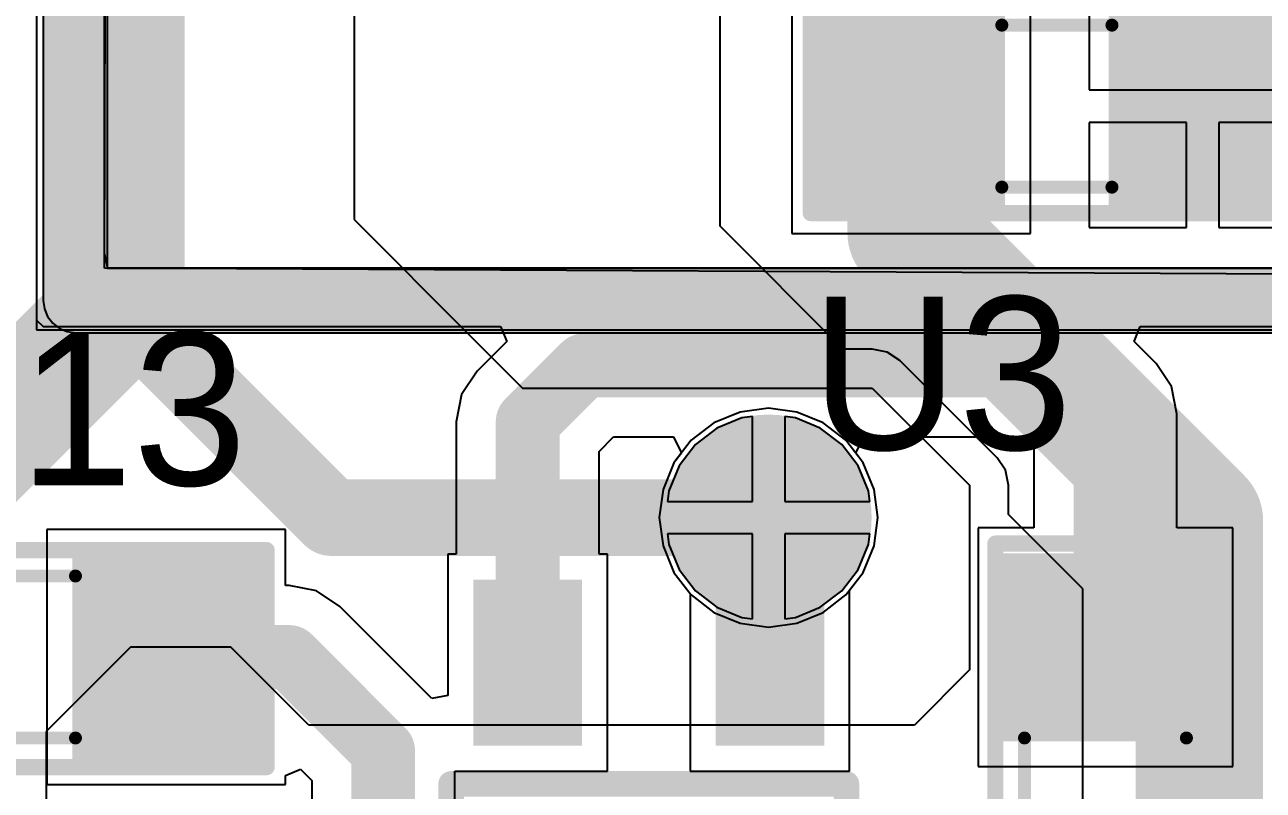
# Model space of a CAD drawing. Header units: millimetres. Extents: x -51 to 108, y 36 to 112.
# Drawn here: x 42.05 to 51.76, y 67.13 to 73.13 of the extents above; entities that cross this region are included whole.
import ezdxf

# ---------------------------------------------------------------- set-up
doc = ezdxf.new("R2010")
doc.units = ezdxf.units.MM
for name, color, linetype in [('BottomLayer', 5, 'Continuous'), ('BottomSolder', 6, 'Continuous'), ('InternalPlane1', 76, 'Continuous'), ('MidLayer1', 16, 'Continuous'), ('TopLayer', 1, 'Continuous'), ('TopOverlay', 2, 'Continuous'), ('TopSolder', 216, 'Continuous'), ('ViaHoleLayer', 16, 'Continuous')]:
    doc.layers.add(name, color=color, linetype=linetype)

# ---------------------------------------------------------------- blocks, each defined once
blk = doc.blocks.new('SM_0805_33')
at = {"layer": 'TopLayer'}
for points in [[(-1.778, -0.6985), (-0.508, -0.6985), (-1.778, 0.6985), (-0.508, 0.6985)], [(0.508, -0.6985), (1.778, -0.6985), (0.508, 0.6985), (1.778, 0.6985)]]:
    blk.add_solid(points, dxfattribs=at)
at = {"layer": 'TopOverlay'}
for points, const_width in [([(1.9304, 0.8382), (-1.9558, 0.8382)], 0.127), ([(-1.9558, 0.8382), (-1.9558, -0.8636)], 0.127), ([(1.9304, 0.8382), (1.9304, -0.8636)], 0.127), ([(0.4318, 0.635), (-0.4318, 0.635)], 0.1016), ([(0.4318, -0.635), (-0.4318, -0.635)], 0.1016), ([(1.9304, -0.8636), (-1.9558, -0.8636)], 0.127)]:
    blk.add_lwpolyline(points, dxfattribs=dict(at, const_width=const_width))
for points, const_width in [([(-1.98755, 0.8382, 1), (-1.92405, 0.8382, 1)], 0.0635), ([(-1.98755, 0.8382, 1), (-1.92405, 0.8382, 1)], 0.0635), ([(1.89865, 0.8382, 1), (1.96215, 0.8382, 1)], 0.0635), ([(1.89865, 0.8382, 1), (1.96215, 0.8382, 1)], 0.0635), ([(-0.4572, 0.635, 1), (-0.4064, 0.635, 1)], 0.0508), ([(0.4064, 0.635, 1), (0.4572, 0.635, 1)], 0.0508), ([(-0.4572, -0.635, 1), (-0.4064, -0.635, 1)], 0.0508), ([(0.4064, -0.635, 1), (0.4572, -0.635, 1)], 0.0508), ([(-1.98755, -0.8636, 1), (-1.92405, -0.8636, 1)], 0.0635), ([(-1.98755, -0.8636, 1), (-1.92405, -0.8636, 1)], 0.0635), ([(1.89865, -0.8636, 1), (1.96215, -0.8636, 1)], 0.0635), ([(1.89865, -0.8636, 1), (1.96215, -0.8636, 1)], 0.0635)]:
    blk.add_lwpolyline(points, format="xyb", close=True, dxfattribs=dict(at, const_width=const_width))
at = {"layer": 'TopSolder'}
for points in [[(-1.8796, -0.8001), (-0.4064, -0.8001), (-1.8796, 0.8001), (-0.4064, 0.8001)], [(0.4064, -0.8001), (1.8796, -0.8001), (0.4064, 0.8001), (1.8796, 0.8001)]]:
    blk.add_solid(points, dxfattribs=at)
blk = doc.blocks.new('SM_0805_80')
at = {"layer": 'TopLayer'}
for points in [[(-1.778, -0.6985), (-0.508, -0.6985), (-1.778, 0.6985), (-0.508, 0.6985)], [(0.508, -0.6985), (1.778, -0.6985), (0.508, 0.6985), (1.778, 0.6985)]]:
    blk.add_solid(points, dxfattribs=at)
at = {"layer": 'TopOverlay'}
for points, const_width in [([(1.9304, 0.8382), (-1.9558, 0.8382)], 0.127), ([(-1.9558, -0.8636), (-1.9558, 0.8382)], 0.127), ([(1.9304, -0.8636), (1.9304, 0.8382)], 0.127), ([(0.4318, 0.635), (-0.4318, 0.635)], 0.1016), ([(0.4318, -0.635), (-0.4318, -0.635)], 0.1016), ([(1.9304, -0.8636), (-1.9558, -0.8636)], 0.127)]:
    blk.add_lwpolyline(points, dxfattribs=dict(at, const_width=const_width))
for points, const_width in [([(-1.98755, 0.8382, 1), (-1.92405, 0.8382, 1)], 0.0635), ([(-1.98755, 0.8382, 1), (-1.92405, 0.8382, 1)], 0.0635), ([(1.89865, 0.8382, 1), (1.96215, 0.8382, 1)], 0.0635), ([(1.89865, 0.8382, 1), (1.96215, 0.8382, 1)], 0.0635), ([(-0.4572, 0.635, 1), (-0.4064, 0.635, 1)], 0.0508), ([(0.4064, 0.635, 1), (0.4572, 0.635, 1)], 0.0508), ([(-0.4572, -0.635, 1), (-0.4064, -0.635, 1)], 0.0508), ([(0.4064, -0.635, 1), (0.4572, -0.635, 1)], 0.0508), ([(-1.98755, -0.8636, 1), (-1.92405, -0.8636, 1)], 0.0635), ([(-1.98755, -0.8636, 1), (-1.92405, -0.8636, 1)], 0.0635), ([(1.89865, -0.8636, 1), (1.96215, -0.8636, 1)], 0.0635), ([(1.89865, -0.8636, 1), (1.96215, -0.8636, 1)], 0.0635)]:
    blk.add_lwpolyline(points, format="xyb", close=True, dxfattribs=dict(at, const_width=const_width))
at = {"layer": 'TopSolder'}
for points in [[(-1.8796, -0.8001), (-0.4064, -0.8001), (-1.8796, 0.8001), (-0.4064, 0.8001)], [(0.4064, -0.8001), (1.8796, -0.8001), (0.4064, 0.8001), (1.8796, 0.8001)]]:
    blk.add_solid(points, dxfattribs=at)
blk = doc.blocks.new('SM_0805_81')
at = {"layer": 'TopLayer'}
for points in [[(-1.778, -0.6985), (-0.508, -0.6985), (-1.778, 0.6985), (-0.508, 0.6985)], [(0.508, -0.6985), (1.778, -0.6985), (0.508, 0.6985), (1.778, 0.6985)]]:
    blk.add_solid(points, dxfattribs=at)
at = {"layer": 'TopOverlay'}
for points, const_width in [([(-1.9558, 0.8382), (1.9304, 0.8382)], 0.127), ([(-1.9558, -0.8636), (-1.9558, 0.8382)], 0.127), ([(1.9304, -0.8636), (1.9304, 0.8382)], 0.127), ([(-0.4318, 0.635), (0.4318, 0.635)], 0.1016), ([(-0.4318, -0.635), (0.4318, -0.635)], 0.1016), ([(-1.9558, -0.8636), (1.9304, -0.8636)], 0.127)]:
    blk.add_lwpolyline(points, dxfattribs=dict(at, const_width=const_width))
for points, const_width in [([(-1.98755, 0.8382, 1), (-1.92405, 0.8382, 1)], 0.0635), ([(-1.98755, 0.8382, 1), (-1.92405, 0.8382, 1)], 0.0635), ([(1.89865, 0.8382, 1), (1.96215, 0.8382, 1)], 0.0635), ([(1.89865, 0.8382, 1), (1.96215, 0.8382, 1)], 0.0635), ([(-0.4572, 0.635, 1), (-0.4064, 0.635, 1)], 0.0508), ([(0.4064, 0.635, 1), (0.4572, 0.635, 1)], 0.0508), ([(-0.4572, -0.635, 1), (-0.4064, -0.635, 1)], 0.0508), ([(0.4064, -0.635, 1), (0.4572, -0.635, 1)], 0.0508), ([(-1.98755, -0.8636, 1), (-1.92405, -0.8636, 1)], 0.0635), ([(-1.98755, -0.8636, 1), (-1.92405, -0.8636, 1)], 0.0635), ([(1.89865, -0.8636, 1), (1.96215, -0.8636, 1)], 0.0635), ([(1.89865, -0.8636, 1), (1.96215, -0.8636, 1)], 0.0635)]:
    blk.add_lwpolyline(points, format="xyb", close=True, dxfattribs=dict(at, const_width=const_width))
at = {"layer": 'TopSolder'}
for points in [[(-1.8796, -0.8001), (-0.4064, -0.8001), (-1.8796, 0.8001), (-0.4064, 0.8001)], [(0.4064, -0.8001), (1.8796, -0.8001), (0.4064, 0.8001), (1.8796, 0.8001)]]:
    blk.add_solid(points, dxfattribs=at)
blk = doc.blocks.new('SOT_23_OT5_N_102')
at = {"layer": 'TopLayer'}
for points in [[(-0.65, 0.625), (-0.65, 1.275), (-1.75, 0.625), (-1.75, 1.275)], [(1.75, 0.625), (1.75, 1.275), (0.65, 0.625), (0.65, 1.275)], [(-0.65, -0.325), (-0.65, 0.325), (-1.75, -0.325), (-1.75, 0.325)], [(-0.65, -1.275), (-0.65, -0.625), (-1.75, -1.275), (-1.75, -0.625)], [(1.75, -1.275), (1.75, -0.625), (0.65, -1.275), (0.65, -0.625)]]:
    blk.add_solid(points, dxfattribs=at)
at = {"layer": 'TopOverlay'}
for points, const_width in [([(-1.075, 1.825, 1), (-1.325, 1.825, 1)], 0.25), ([(-1.3875, 1.825, 1), (-1.2625, 1.825, 1)], 0.125), ([(-1.1375, 1.825, 1), (-1.0125, 1.825, 1)], 0.125), ([(-0.3, 1.55, 1), (-0.2, 1.55, 1)], 0.1), ([(-0.3, 1.55, 1), (-0.2, 1.55, 1)], 0.1), ([(0.2, 1.55, 1), (0.3, 1.55, 1)], 0.1), ([(0.2, 1.55, 1), (0.3, 1.55, 1)], 0.1), ([(-0.3, -1.55, 1), (-0.2, -1.55, 1)], 0.1), ([(-0.3, -1.55, 1), (-0.2, -1.55, 1)], 0.1), ([(0.2, -1.55, 1), (0.3, -1.55, 1)], 0.1), ([(0.2, -1.55, 1), (0.3, -1.55, 1)], 0.1)]:
    blk.add_lwpolyline(points, format="xyb", close=True, dxfattribs=dict(at, const_width=const_width))
at = {"layer": 'TopOverlay', "const_width": 0.2}
for points in [[(-0.25, 1.55), (0.25, 1.55)], [(-0.25, 1.55), (-0.25, -1.55)], [(0.25, 1.55), (0.25, -1.55)], [(-0.25, -1.55), (0.25, -1.55)]]:
    blk.add_lwpolyline(points, dxfattribs=at)
at = {"layer": 'TopSolder'}
for points in [[(-0.5484, 0.5234), (-0.5484, 1.3766), (-1.8516, 0.5234), (-1.8516, 1.3766)], [(1.8516, 0.5234), (1.8516, 1.3766), (0.5484, 0.5234), (0.5484, 1.3766)], [(-0.5484, -0.4266), (-0.5484, 0.4266), (-1.8516, -0.4266), (-1.8516, 0.4266)], [(-0.5484, -1.3766), (-0.5484, -0.5234), (-1.8516, -1.3766), (-1.8516, -0.5234)], [(1.8516, -1.3766), (1.8516, -0.5234), (0.5484, -1.3766), (0.5484, -0.5234)]]:
    blk.add_solid(points, dxfattribs=at)

msp = doc.modelspace()

# ---------------------------------------------------------------- linework, layer by layer
at = {"layer": 'BottomLayer'}
for p, q in [((42.672, 71.3381), (42.672, 84.8106)), ((42.1386, 84.201), (42.1386, 70.739)), ((42.6974, 71.2216), (42.672, 71.3381)), ((52.6691, 71.2216), (42.6974, 71.2216)), ((42.1386, 70.739), (53.213, 70.739)), ((47.879, 70.1231), (47.6571, 70.0939)), ((48.1009, 70.0939), (47.879, 70.1231)), ((47.6571, 70.0939), (47.4503, 70.0083)), ((48.3077, 70.0083), (48.1009, 70.0939)), ((47.4503, 70.0083), (47.2728, 69.872)), ((48.4852, 69.872), (48.3077, 70.0083)), ((47.2728, 69.872), (47.1365, 69.6945)), ((48.6215, 69.6945), (48.4852, 69.872)), ((47.1365, 69.6945), (47.0509, 69.4877)), ((48.7071, 69.4877), (48.6215, 69.6945)), ((47.0509, 69.4877), (47.0217, 69.2658)), ((48.7363, 69.2658), (48.7071, 69.4877)), ((47.0217, 69.2658), (47.0509, 69.0439)), ((48.7071, 69.0439), (48.7363, 69.2658)), ((47.0509, 69.0439), (47.1365, 68.8371)), ((48.6215, 68.8371), (48.7071, 69.0439)), ((47.1365, 68.8371), (47.2728, 68.6596)), ((48.4852, 68.6596), (48.6215, 68.8371)), ((47.2728, 68.6596), (47.4503, 68.5233)), ((48.3077, 68.5233), (48.4852, 68.6596)), ((47.4503, 68.5233), (47.6571, 68.4377)), ((48.1009, 68.4377), (48.3077, 68.5233)), ((47.6571, 68.4377), (47.879, 68.4085)), ((47.879, 68.4085), (48.1009, 68.4377))]:
    msp.add_line(p, q, dxfattribs=at)
at = {"layer": 'BottomLayer', "const_width": 0.55}
msp.add_lwpolyline([(47.604, 69.2658, 1), (48.154, 69.2658, 1)], format="xyb", close=True, dxfattribs=at)
at = {"layer": 'BottomSolder', "const_width": 0.6516}
msp.add_lwpolyline([(47.5532, 69.2658, 1), (48.2048, 69.2658, 1)], format="xyb", close=True, dxfattribs=at)
at = {"layer": 'InternalPlane1'}
for p, q in [((42.6956, 71.2198), (42.6956, 84.4804)), ((42.1912, 84.2282), (42.1912, 70.9676)), ((52.7576, 71.2198), (42.6956, 71.2198)), ((42.1912, 70.9676), (42.1998, 70.9023)), ((42.1998, 70.9023), (42.225, 70.8415)), ((42.225, 70.8415), (42.2651, 70.7893)), ((42.2651, 70.7893), (42.3173, 70.7492)), ((42.3173, 70.7492), (42.3781, 70.724)), ((42.3781, 70.724), (42.4434, 70.7154)), ((42.4434, 70.7154), (53.0098, 70.7154))]:
    msp.add_line(p, q, dxfattribs=at)
at = {"layer": 'InternalPlane1', "const_width": 0.5}
for points in [[(42.4434, 70.9676), (42.4434, 84.4804)], [(42.4434, 70.9676), (53.0098, 70.9676)]]:
    msp.add_lwpolyline(points, dxfattribs=at)
at = {"layer": 'InternalPlane1', "const_width": 0.254}
msp.add_lwpolyline([(51.7359, 73.3502, -0.258618), (50.8293, 73.3502)], format="xyb", dxfattribs=at)
at = {"layer": 'InternalPlane1'}
for points, const_width in [([(42.3184, 70.9676, 1), (42.5684, 70.9676, 1)], 0.25), ([(42.3184, 70.9676, 1), (42.5684, 70.9676, 1)], 0.25), ([(47.475, 69.2658, 1), (48.283, 69.2658, 1)], 0.808)]:
    msp.add_lwpolyline(points, format="xyb", close=True, dxfattribs=dict(at, const_width=const_width))
at = {"layer": 'MidLayer1'}
for p, q in [((44.6278, 80.7974), (44.6278, 72.1106)), ((47.498, 71.7296), (47.498, 75.184)), ((44.6278, 72.1106), (44.6278, 71.6026)), ((47.498, 71.5518), (47.498, 71.7296)), ((44.6278, 71.6026), (45.5422, 70.6882)), ((48.4621, 70.5877), (47.498, 71.5518)), ((45.5422, 70.6882), (45.9486, 70.2818)), ((48.6918, 70.5877), (48.4621, 70.5877)), ((48.8089, 70.5644), (48.6918, 70.5877)), ((48.6918, 70.5877), (48.6918, 70.5877)), ((48.9081, 70.4981), (48.8089, 70.5644)), ((49.6701, 69.7361), (48.9081, 70.4981)), ((45.9486, 70.2818), (48.6918, 70.2818)), ((48.6918, 70.2818), (49.4538, 69.5198)), ((47.6691, 70.0491), (47.4735, 69.9681)), ((47.752, 70.06), (47.6691, 70.0491)), ((47.752, 69.3928), (47.752, 70.06)), ((48.0889, 70.0491), (48.006, 70.06)), ((48.006, 70.06), (48.006, 69.3928)), ((48.2845, 69.9681), (48.0889, 70.0491)), ((47.4735, 69.9681), (47.3056, 69.8392)), ((48.4524, 69.8392), (48.2845, 69.9681)), ((47.3056, 69.8392), (47.1767, 69.6713)), ((48.5813, 69.6713), (48.4524, 69.8392)), ((49.7364, 69.6369), (49.6701, 69.7361)), ((47.1767, 69.6713), (47.0957, 69.4757)), ((48.6623, 69.4757), (48.5813, 69.6713)), ((49.7597, 69.5198), (49.7364, 69.6369)), ((47.0957, 69.4757), (47.0848, 69.3928)), ((48.6732, 69.3928), (48.6623, 69.4757)), ((49.4538, 69.5198), (49.4538, 68.072)), ((49.7597, 69.2901), (49.7597, 69.5198)), ((47.0848, 69.3928), (47.752, 69.3928)), ((48.006, 69.3928), (48.6732, 69.3928)), ((50.3428, 68.707), (49.7597, 69.2901)), ((47.752, 69.1388), (47.0848, 69.1388)), ((47.0848, 69.1388), (47.0957, 69.0559)), ((47.0957, 69.0559), (47.1767, 68.8603)), ((47.752, 68.4716), (47.752, 69.1388)), ((48.6732, 69.1388), (48.006, 69.1388)), ((48.006, 69.1388), (48.006, 68.4716)), ((48.5813, 68.8603), (48.6623, 69.0559)), ((48.6623, 69.0559), (48.6732, 69.1388)), ((47.1767, 68.8603), (47.3056, 68.6924)), ((48.4524, 68.6924), (48.5813, 68.8603)), ((47.3056, 68.6924), (47.4735, 68.5635)), ((48.2845, 68.5635), (48.4524, 68.6924)), ((50.3428, 66.365), (50.3428, 68.707)), ((47.4735, 68.5635), (47.6691, 68.4825)), ((47.6691, 68.4825), (47.752, 68.4716)), ((48.006, 68.4716), (48.0889, 68.4825)), ((48.0889, 68.4825), (48.2845, 68.5635)), ((42.8752, 68.2498), (42.2148, 67.5894)), ((43.6626, 68.2498), (42.8752, 68.2498)), ((44.2722, 67.6402), (43.6626, 68.2498)), ((49.4538, 68.072), (49.022, 67.6402)), ((49.022, 67.6402), (44.2722, 67.6402)), ((42.2148, 67.5894), (42.2148, 67.0306))]:
    msp.add_line(p, q, dxfattribs=at)
for points, const_width in [([(42.799, 70.9168), (42.799, 79.2734)], 1), ([(48.9966, 71.501), (48.9966, 74.0918)], 1), ([(48.9966, 71.501), (51.2572, 69.2404)], 1), ([(39.9796, 68.0974), (42.799, 70.9168)], 1), ([(42.799, 70.9168), (44.45, 69.2658)], 0.6), ([(51.2572, 61.9802), (51.2572, 69.2404)], 1), ([(44.45, 69.2658), (47.879, 69.2658)], 0.6)]:
    msp.add_lwpolyline(points, dxfattribs=dict(at, const_width=const_width))
for points, const_width in [([(48.7466, 71.501, 1), (49.2466, 71.501, 1)], 0.5), ([(48.7466, 71.501, 1), (49.2466, 71.501, 1)], 0.5), ([(42.549, 70.9168, 1), (43.049, 70.9168, 1)], 0.5), ([(42.549, 70.9168, 1), (43.049, 70.9168, 1)], 0.5), ([(42.649, 70.9168, 1), (42.949, 70.9168, 1)], 0.3), ([(47.604, 69.2658, 1), (48.154, 69.2658, 1)], 0.55), ([(51.0072, 69.2404, 1), (51.5072, 69.2404, 1)], 0.5), ([(51.0072, 69.2404, 1), (51.5072, 69.2404, 1)], 0.5), ([(44.3, 69.2658, 1), (44.6, 69.2658, 1)], 0.3), ([(44.3, 69.2658, 1), (44.6, 69.2658, 1)], 0.3), ([(47.729, 69.2658, 1), (48.029, 69.2658, 1)], 0.3)]:
    msp.add_lwpolyline(points, format="xyb", close=True, dxfattribs=dict(at, const_width=const_width))
at = {"layer": 'TopLayer'}
for p, q in [((42.672, 71.2216), (42.6974, 84.709)), ((42.1386, 84.2264), (42.1386, 70.8152)), ((48.0616, 73.4901), (48.0616, 71.4931)), ((49.9316, 71.4931), (49.9316, 73.4901)), ((50.3936, 73.4441), (50.3936, 72.6186)), ((50.3936, 72.6186), (51.2826, 72.6186)), ((51.2826, 72.6186), (52.1716, 72.6186)), ((51.1556, 72.3646), (50.3936, 72.3646)), ((50.3936, 72.3646), (50.3936, 71.5391)), ((51.1556, 71.5391), (51.1556, 72.3646)), ((52.1716, 72.3646), (51.4096, 72.3646)), ((51.4096, 72.3646), (51.4096, 71.5391)), ((48.0616, 71.4931), (49.9316, 71.4931)), ((50.3936, 71.5391), (51.1556, 71.5391)), ((51.4096, 71.5391), (52.1716, 71.5391)), ((52.6658, 71.1713), (42.672, 71.2216)), ((42.1386, 70.8152), (42.1894, 70.7644)), ((42.1894, 70.7644), (45.777, 70.7644)), ((45.777, 70.7644), (45.8256, 70.6471)), ((50.7452, 70.6471), (50.7938, 70.7644)), ((50.7938, 70.7644), (53.0308, 70.7644)), ((45.8256, 70.6471), (45.5927, 70.4141)), ((50.9171, 70.4751), (50.7452, 70.6471)), ((45.5927, 70.4141), (45.4711, 70.2322)), ((51.0387, 70.2932), (50.9171, 70.4751)), ((45.4711, 70.2322), (45.4284, 70.0176)), ((51.0814, 70.0786), (51.0387, 70.2932)), ((51.0814, 69.1848), (51.0814, 70.0786)), ((45.4284, 70.0176), (45.4284, 68.979)), ((46.55, 69.7853), (46.6635, 69.8988)), ((46.6635, 69.8988), (47.1333, 69.8988)), ((47.1333, 69.8988), (47.1959, 69.7718)), ((48.5621, 69.7718), (48.6247, 69.8988)), ((48.6247, 69.8988), (49.9073, 69.8988)), ((49.9073, 69.8988), (49.9598, 69.8463)), ((49.9598, 69.8463), (49.9598, 69.1848)), ((46.55, 68.979), (46.55, 69.7853)), ((47.1959, 69.7718), (47.1365, 69.6945)), ((48.6215, 69.6945), (48.5621, 69.7718)), ((47.1365, 69.6945), (47.0509, 69.4877)), ((48.7071, 69.4877), (48.6215, 69.6945)), ((47.0509, 69.4877), (47.0217, 69.2658)), ((48.7363, 69.2658), (48.7071, 69.4877)), ((47.0217, 69.2658), (47.0509, 69.0439)), ((48.7071, 69.0439), (48.7363, 69.2658)), ((44.0896, 69.1721), (42.2196, 69.1721)), ((42.2196, 69.1721), (42.2196, 67.1751)), ((44.0896, 68.7344), (44.0896, 69.1721)), ((49.9598, 69.1848), (49.5221, 69.1848)), ((49.5221, 69.1848), (49.5221, 67.3148)), ((51.5191, 69.1848), (51.0814, 69.1848)), ((51.5191, 67.3148), (51.5191, 69.1848)), ((45.4284, 68.979), (45.3642, 68.979)), ((45.3642, 68.979), (45.3642, 67.8715)), ((46.6142, 68.979), (46.55, 68.979)), ((46.6142, 67.279), (46.6142, 68.979)), ((47.0509, 69.0439), (47.1365, 68.8371)), ((48.6215, 68.8371), (48.7071, 69.0439)), ((47.1365, 68.8371), (47.2642, 68.6707)), ((48.5142, 68.6973), (48.6215, 68.8371)), ((44.1198, 68.7344), (44.0896, 68.7344)), ((44.3344, 68.6917), (44.1198, 68.7344)), ((44.5163, 68.5701), (44.3344, 68.6917)), ((47.2642, 68.6707), (47.2642, 67.279)), ((48.5142, 67.279), (48.5142, 68.6973)), ((45.2372, 67.8493), (44.5163, 68.5701)), ((45.3642, 67.8715), (45.2372, 67.8493)), ((49.5221, 67.3148), (51.5191, 67.3148)), ((44.0896, 67.2448), (44.2069, 67.2934)), ((44.0896, 67.1751), (44.0896, 67.2448)), ((44.2069, 67.2934), (44.2956, 67.2047)), ((45.4172, 66.579), (45.4172, 67.279)), ((45.4172, 67.279), (46.6142, 67.279)), ((47.2642, 67.279), (48.5142, 67.279)), ((42.2196, 67.1751), (44.0896, 67.1751)), ((44.2956, 67.2047), (44.2956, 66.2686))]:
    msp.add_line(p, q, dxfattribs=at)
for points, const_width in [([(48.9966, 72.4916), (48.9966, 74.0918)], 1), ([(51.2826, 72.4916), (51.2826, 74.168)], 1), ([(45.9892, 70.0176), (46.4312, 70.4596)], 0.5), ([(46.4312, 70.4596), (50.1396, 70.4596)], 0.5), ([(50.1396, 70.4596), (50.5206, 70.0786)], 0.5), ([(50.5206, 68.2498), (50.5206, 70.0786)], 0.5), ([(45.9892, 68.129), (45.9892, 70.0176)], 0.5), ([(47.879, 69.2658), (47.879, 69.5198)], 0.6), ([(47.879, 69.2658), (47.8892, 69.2556)], 0.6), ([(47.8892, 68.129), (47.8892, 69.2556)], 0.6), ([(43.1546, 68.1736), (44.1198, 68.1736)], 0.5), ([(44.1198, 68.1736), (44.8564, 67.437)], 0.5), ([(44.8564, 66.2686), (44.8564, 67.437)], 0.5)]:
    msp.add_lwpolyline(points, dxfattribs=dict(at, const_width=const_width))
for points, const_width in [([(48.7466, 72.4916, 1), (49.2466, 72.4916, 1)], 0.5), ([(51.0326, 72.4916, 1), (51.5326, 72.4916, 1)], 0.5), ([(46.3062, 70.4596, 1), (46.5562, 70.4596, 1)], 0.25), ([(46.3062, 70.4596, 1), (46.5562, 70.4596, 1)], 0.25), ([(50.0146, 70.4596, 1), (50.2646, 70.4596, 1)], 0.25), ([(50.0146, 70.4596, 1), (50.2646, 70.4596, 1)], 0.25), ([(50.3956, 70.0786, 1), (50.6456, 70.0786, 1)], 0.25), ([(50.3956, 70.0786, 1), (50.6456, 70.0786, 1)], 0.25), ([(45.8642, 70.0176, 1), (46.1142, 70.0176, 1)], 0.25), ([(45.8642, 70.0176, 1), (46.1142, 70.0176, 1)], 0.25), ([(47.604, 69.2658, 1), (48.154, 69.2658, 1)], 0.55), ([(47.729, 69.5198, 1), (48.029, 69.5198, 1)], 0.3), ([(47.729, 69.2658, 1), (48.029, 69.2658, 1)], 0.3), ([(47.729, 69.2658, 1), (48.029, 69.2658, 1)], 0.3), ([(47.7392, 69.2556, 1), (48.0392, 69.2556, 1)], 0.3), ([(47.7392, 69.2556, 1), (48.0392, 69.2556, 1)], 0.3), ([(50.3956, 68.2498, 1), (50.6456, 68.2498, 1)], 0.25), ([(43.0296, 68.1736, 1), (43.2796, 68.1736, 1)], 0.25), ([(43.9948, 68.1736, 1), (44.2448, 68.1736, 1)], 0.25), ([(43.9948, 68.1736, 1), (44.2448, 68.1736, 1)], 0.25), ([(45.8642, 68.129, 1), (46.1142, 68.129, 1)], 0.25), ([(47.7392, 68.129, 1), (48.0392, 68.129, 1)], 0.3), ([(44.7314, 67.437, 1), (44.9814, 67.437, 1)], 0.25), ([(44.7314, 67.437, 1), (44.9814, 67.437, 1)], 0.25)]:
    msp.add_lwpolyline(points, format="xyb", close=True, dxfattribs=dict(at, const_width=const_width))
at = {"layer": 'TopSolder', "const_width": 0.6516}
msp.add_lwpolyline([(47.5532, 69.2658, 1), (48.2048, 69.2658, 1)], format="xyb", close=True, dxfattribs=at)
at = {"layer": 'ViaHoleLayer', "const_width": 0.3}
msp.add_lwpolyline([(47.729, 69.2658, 1), (48.029, 69.2658, 1)], format="xyb", close=True, dxfattribs=at)

# ---------------------------------------------------------------- block references
for name, p, rotation in [('SM_0805_33', (50.1396, 72.4916), 180), ('SM_0805_80', (50.5206, 67.1068), 270), ('SOT_23_OT5_N_102', (46.9392, 66.929), 90)]:
    msp.add_blockref(name, p, dxfattribs=dict(rotation=rotation))
msp.add_blockref('SM_0805_81', (42.0116, 68.1736))

# ---------------------------------------------------------------- texts
at = {"layer": 'TopOverlay'}
for s, p in [('U3', (48.2092, 69.7992)), ('R13', (40.8432, 69.5198))]:
    msp.add_text(s, height=1.2, dxfattribs=at).set_placement(p)

doc.saveas('drawing.dxf')
